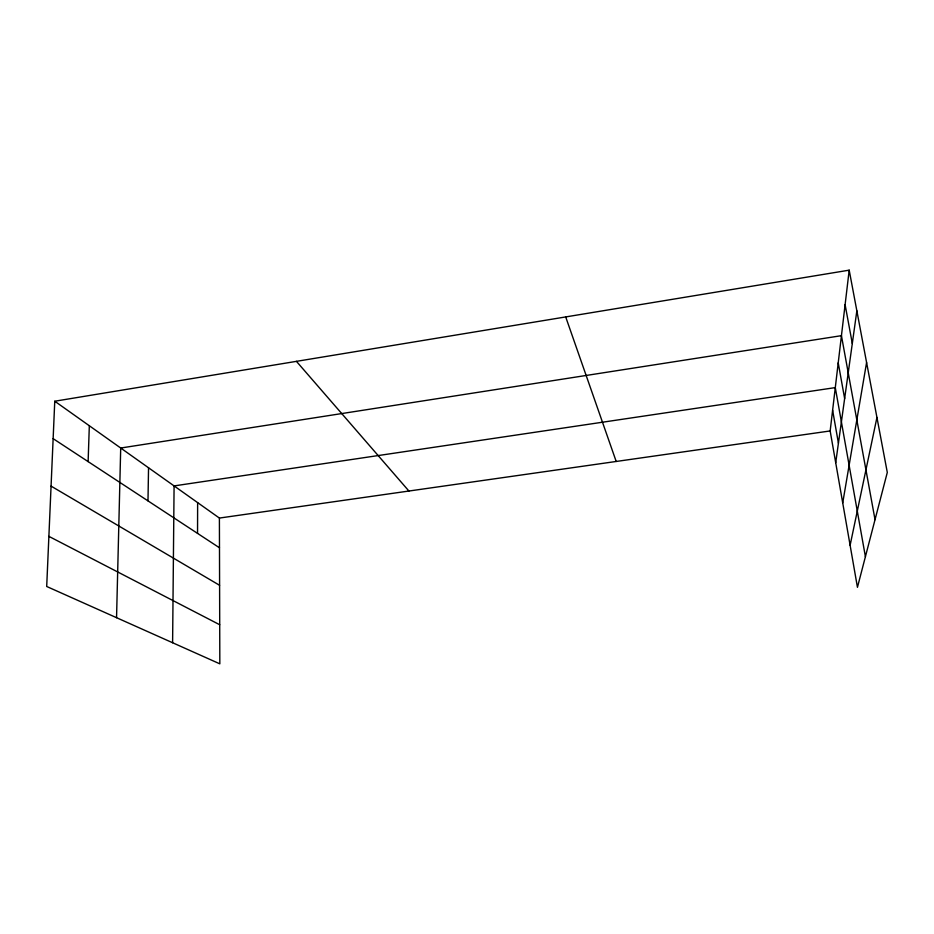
<?xml version="1.0" encoding="UTF-8"?>
<svg xmlns="http://www.w3.org/2000/svg" width="934" height="934" viewBox="0 0 934 934"><rect width="100%" height="100%" fill="white"/><g stroke="black" fill="none" stroke-linecap="round" stroke-linejoin="round"><path stroke-width="1.4" d="M197.541 533.396L197.634 502.62M172.603 642.732L174.086 485.913L835.288 387.61L865.409 556.687M147.992 500.881L148.541 467.771M116.552 617.689L120.708 448.028L841.441 335.668L875.03 519.654M88.123 461.606L89.325 425.752M54.767 401.223L46.7 586.482L219.829 663.841L219.397 518.066L54.767 401.223L849.193 270.159L887.3 472.441L857.447 587.323L830.163 430.948L849.193 270.159M835.708 462.739L856.852 310.812M842.725 502.924L866.589 362.52M850.115 545.269L876.944 417.451M219.397 518.066L830.163 430.948M48.883 536.361L219.712 624.741M51.066 486.112L219.595 585.303M53.133 438.653L219.49 547.791M296.44 361.353L408.917 491.027M565.7 316.93L616.195 461.466M845.107 304.682L852.298 343.502M838.218 362.871L844.64 398.526M832.614 410.213L838.428 443.206"/></g></svg>
